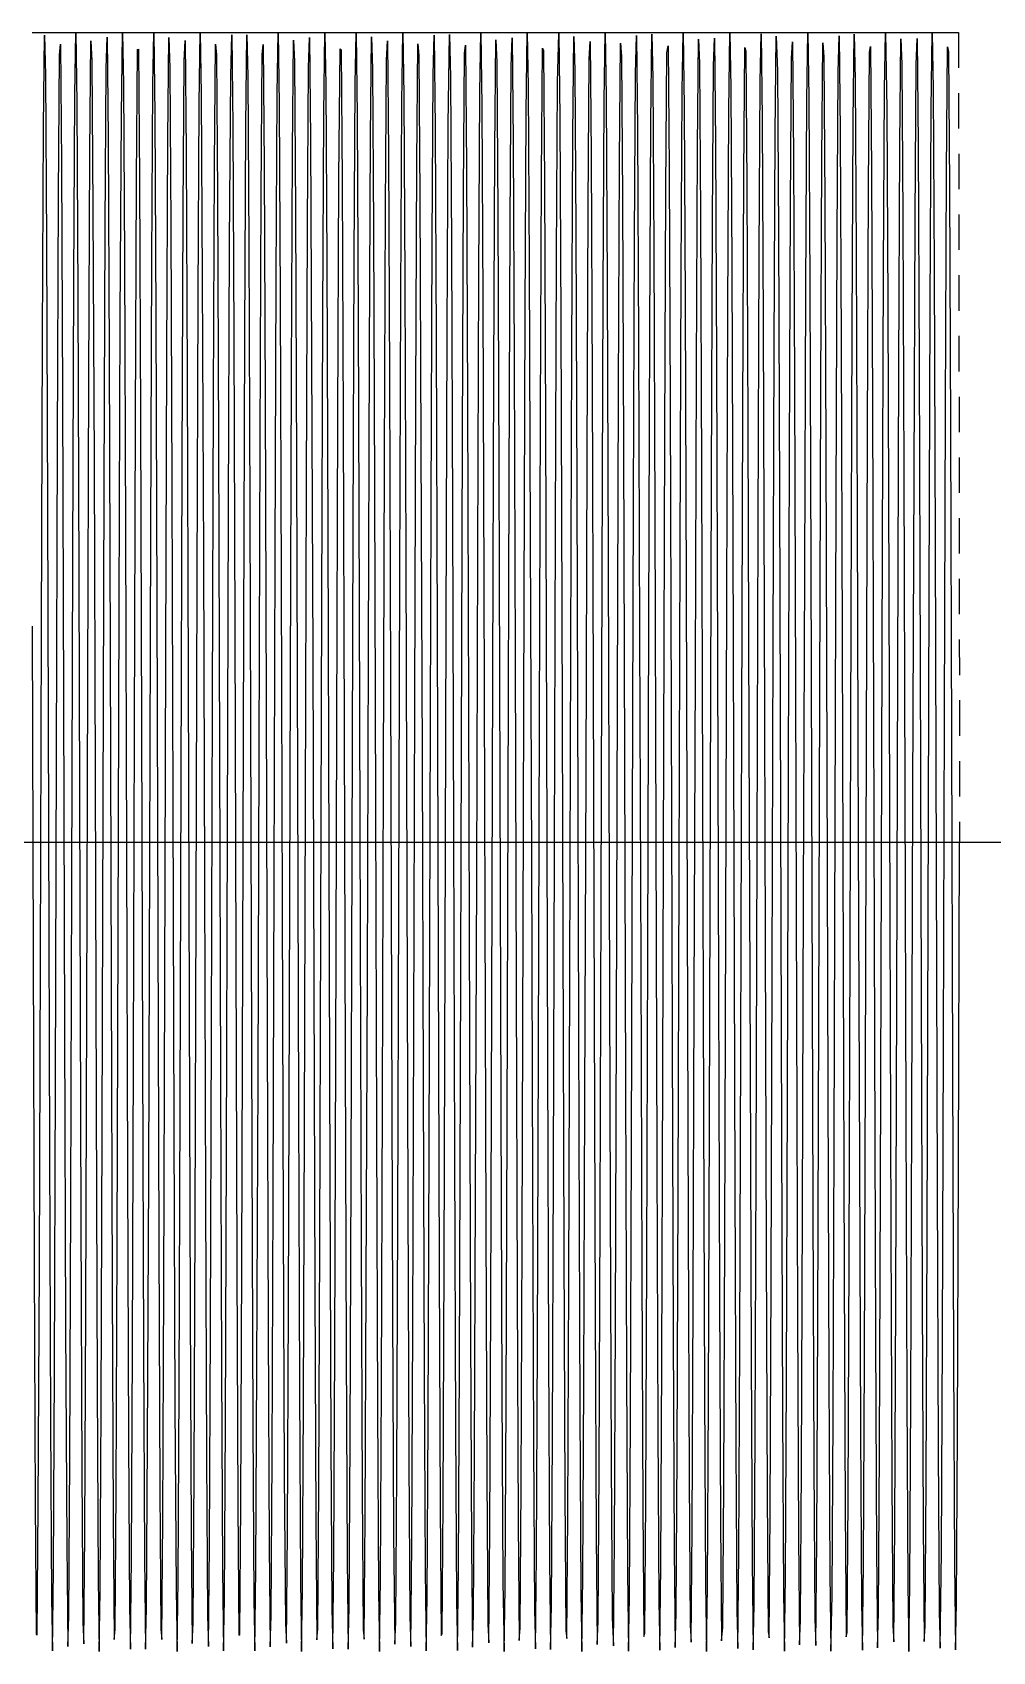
# Model space of a CAD drawing. Header units: metres. Extents: x 5 to 509, y -1 to 159.
# Drawn here: x 485.84 to 495.33, y 95 to 111 of the extents above; entities that cross this region are included whole.
import ezdxf

# ---------------------------------------------------------------- set-up
doc = ezdxf.new("R2010")
doc.units = ezdxf.units.M
doc.linetypes.add('DASHED', pattern=[0.6, 0.35, -0.25])
doc.layers.add('BASE', color=8, linetype='Continuous')
doc.layers.add('WAVE', color=7, linetype='Continuous')

msp = doc.modelspace()

# ---------------------------------------------------------------- linework, layer by layer
at = {"layer": 'BASE'}
msp.add_line((29, 103), (501, 103), dxfattribs=at)
at = {"layer": 'WAVE', "linetype": 'DASHED'}
msp.add_lwpolyline([(485.84, 111), (485.85, 111), (485.86, 111), (485.87, 111), (485.88, 111), (485.89, 111), (485.9, 111), (485.91, 111), (485.92, 111), (485.93, 111), (485.94, 111), (485.95, 111), (485.96, 111), (485.97, 111), (485.98, 111), (485.99, 111), (486, 111), (486.01, 111), (486.02, 111), (486.03, 111), (486.04, 111), (486.05, 111), (486.06, 111), (486.07, 111), (486.08, 111), (486.09, 111), (486.1, 111), (486.11, 111), (486.12, 111), (486.13, 111), (486.14, 111), (486.15, 111), (486.16, 111), (486.17, 111), (486.18, 111), (486.19, 111), (486.2, 111), (486.21, 111), (486.22, 111), (486.23, 111), (486.24, 111), (486.25, 111), (486.26, 111), (486.27, 111), (486.28, 111), (486.29, 111), (486.3, 111), (486.31, 111), (486.32, 111), (486.33, 111), (486.34, 111), (486.35, 111), (486.36, 111), (486.37, 111), (486.38, 111), (486.39, 111), (486.4, 111), (486.41, 111), (486.42, 111), (486.43, 111), (486.44, 111), (486.45, 111), (486.46, 111), (486.47, 111), (486.48, 111), (486.49, 111), (486.5, 111), (486.51, 111), (486.52, 111), (486.53, 111), (486.54, 111), (486.55, 111), (486.56, 111), (486.57, 111), (486.58, 111), (486.59, 111), (486.6, 111), (486.61, 111), (486.62, 111), (486.63, 111), (486.64, 111), (486.65, 111), (486.66, 111), (486.67, 111), (486.68, 111), (486.69, 111), (486.7, 111), (486.71, 111), (486.72, 111), (486.73, 111), (486.74, 111), (486.75, 111), (486.76, 111), (486.77, 111), (486.78, 111), (486.79, 111), (486.8, 111), (486.81, 111), (486.82, 111), (486.83, 111), (486.84, 111), (486.85, 111), (486.86, 111), (486.87, 111), (486.88, 111), (486.89, 111), (486.9, 111), (486.91, 111), (486.92, 111), (486.93, 111), (486.94, 111), (486.95, 111), (486.96, 111), (486.97, 111), (486.98, 111), (486.99, 111), (487, 111), (487.01, 111), (487.02, 111), (487.03, 111), (487.04, 111), (487.05, 111), (487.06, 111), (487.07, 111), (487.08, 111), (487.09, 111), (487.1, 111), (487.11, 111), (487.12, 111), (487.13, 111), (487.14, 111), (487.15, 111), (487.16, 111), (487.17, 111), (487.18, 111), (487.19, 111), (487.2, 111), (487.21, 111), (487.22, 111), (487.23, 111), (487.24, 111), (487.25, 111), (487.26, 111), (487.27, 111), (487.28, 111), (487.29, 111), (487.3, 111), (487.31, 111), (487.32, 111), (487.33, 111), (487.34, 111), (487.35, 111), (487.36, 111), (487.37, 111), (487.38, 111), (487.39, 111), (487.4, 111), (487.41, 111), (487.42, 111), (487.43, 111), (487.44, 111), (487.45, 111), (487.46, 111), (487.47, 111), (487.48, 111), (487.49, 111), (487.5, 111), (487.51, 111), (487.52, 111), (487.53, 111), (487.54, 111), (487.55, 111), (487.56, 111), (487.57, 111), (487.58, 111), (487.59, 111), (487.6, 111), (487.61, 111), (487.62, 111), (487.63, 111), (487.64, 111), (487.65, 111), (487.66, 111), (487.67, 111), (487.68, 111), (487.69, 111), (487.7, 111), (487.71, 111), (487.72, 111), (487.73, 111), (487.74, 111), (487.75, 111), (487.76, 111), (487.77, 111), (487.78, 111), (487.79, 111), (487.8, 111), (487.81, 111), (487.82, 111), (487.83, 111), (487.84, 111), (487.85, 111), (487.86, 111), (487.87, 111), (487.88, 111), (487.89, 111), (487.9, 111), (487.91, 111), (487.92, 111), (487.93, 111), (487.94, 111), (487.95, 111), (487.96, 111), (487.97, 111), (487.98, 111), (487.99, 111), (488, 111), (488.01, 111), (488.02, 111), (488.03, 111), (488.04, 111), (488.05, 111), (488.06, 111), (488.07, 111), (488.08, 111), (488.09, 111), (488.1, 111), (488.11, 111), (488.12, 111), (488.13, 111), (488.14, 111), (488.15, 111), (488.16, 111), (488.17, 111), (488.18, 111), (488.19, 111), (488.2, 111), (488.21, 111), (488.22, 111), (488.23, 111), (488.24, 111), (488.25, 111), (488.26, 111), (488.27, 111), (488.28, 111), (488.29, 111), (488.3, 111), (488.31, 111), (488.32, 111), (488.33, 111), (488.34, 111), (488.35, 111), (488.36, 111), (488.37, 111), (488.38, 111), (488.39, 111), (488.4, 111), (488.41, 111), (488.42, 111), (488.43, 111), (488.44, 111), (488.45, 111), (488.46, 111), (488.47, 111), (488.48, 111), (488.49, 111), (488.5, 111), (488.51, 111), (488.52, 111), (488.53, 111), (488.54, 111), (488.55, 111), (488.56, 111), (488.57, 111), (488.58, 111), (488.59, 111), (488.6, 111), (488.61, 111), (488.62, 111), (488.63, 111), (488.64, 111), (488.65, 111), (488.66, 111), (488.67, 111), (488.68, 111), (488.69, 111), (488.7, 111), (488.71, 111), (488.72, 111), (488.73, 111), (488.74, 111), (488.75, 111), (488.76, 111), (488.77, 111), (488.78, 111), (488.79, 111), (488.8, 111), (488.81, 111), (488.82, 111), (488.83, 111), (488.84, 111), (488.85, 111), (488.86, 111), (488.87, 111), (488.88, 111), (488.89, 111), (488.9, 111), (488.91, 111), (488.92, 111), (488.93, 111), (488.94, 111), (488.95, 111), (488.96, 111), (488.97, 111), (488.98, 111), (488.99, 111), (489, 111), (489.01, 111), (489.02, 111), (489.03, 111), (489.04, 111), (489.05, 111), (489.06, 111), (489.07, 111), (489.08, 111), (489.09, 111), (489.1, 111), (489.11, 111), (489.12, 111), (489.13, 111), (489.14, 111), (489.15, 111), (489.16, 111), (489.17, 111), (489.18, 111), (489.19, 111), (489.2, 111), (489.21, 111), (489.22, 111), (489.23, 111), (489.24, 111), (489.25, 111), (489.26, 111), (489.27, 111), (489.28, 111), (489.29, 111), (489.3, 111), (489.31, 111), (489.32, 111), (489.33, 111), (489.34, 111), (489.35, 111), (489.36, 111), (489.37, 111), (489.38, 111), (489.39, 111), (489.4, 111), (489.41, 111), (489.42, 111), (489.43, 111), (489.44, 111), (489.45, 111), (489.46, 111), (489.47, 111), (489.48, 111), (489.49, 111), (489.5, 111), (489.51, 111), (489.52, 111), (489.53, 111), (489.54, 111), (489.55, 111), (489.56, 111), (489.57, 111), (489.58, 111), (489.59, 111), (489.6, 111), (489.61, 111), (489.62, 111), (489.63, 111), (489.64, 111), (489.65, 111), (489.66, 111), (489.67, 111), (489.68, 111), (489.69, 111), (489.7, 111), (489.71, 111), (489.72, 111), (489.73, 111), (489.74, 111), (489.75, 111), (489.76, 111), (489.77, 111), (489.78, 111), (489.79, 111), (489.8, 111), (489.81, 111), (489.82, 111), (489.83, 111), (489.84, 111), (489.85, 111), (489.86, 111), (489.87, 111), (489.88, 111), (489.89, 111), (489.9, 111), (489.91, 111), (489.92, 111), (489.93, 111), (489.94, 111), (489.95, 111), (489.96, 111), (489.97, 111), (489.98, 111), (489.99, 111), (490, 111), (490.01, 111), (490.02, 111), (490.03, 111), (490.04, 111), (490.05, 111), (490.06, 111), (490.07, 111), (490.08, 111), (490.09, 111), (490.1, 111), (490.11, 111), (490.12, 111), (490.13, 111), (490.14, 111), (490.15, 111), (490.16, 111), (490.17, 111), (490.18, 111), (490.19, 111), (490.2, 111), (490.21, 111), (490.22, 111), (490.23, 111), (490.24, 111), (490.25, 111), (490.26, 111), (490.27, 111), (490.28, 111), (490.29, 111), (490.3, 111), (490.31, 111), (490.32, 111), (490.33, 111), (490.34, 111), (490.35, 111), (490.36, 111), (490.37, 111), (490.38, 111), (490.39, 111), (490.4, 111), (490.41, 111), (490.42, 111), (490.43, 111), (490.44, 111), (490.45, 111), (490.46, 111), (490.47, 111), (490.48, 111), (490.49, 111), (490.5, 111), (490.51, 111), (490.52, 111), (490.53, 111), (490.54, 111), (490.55, 111), (490.56, 111), (490.57, 111), (490.58, 111), (490.59, 111), (490.6, 111), (490.61, 111), (490.62, 111), (490.63, 111), (490.64, 111), (490.65, 111), (490.66, 111), (490.67, 111), (490.68, 111), (490.69, 111), (490.7, 111), (490.71, 111), (490.72, 111), (490.73, 111), (490.74, 111), (490.75, 111), (490.76, 111), (490.77, 111), (490.78, 111), (490.79, 111), (490.8, 111), (490.81, 111), (490.82, 111), (490.83, 111), (490.84, 111), (490.85, 111), (490.86, 111), (490.87, 111), (490.88, 111), (490.89, 111), (490.9, 111), (490.91, 111), (490.92, 111), (490.93, 111), (490.94, 111), (490.95, 111), (490.96, 111), (490.97, 111), (490.98, 111), (490.99, 111), (491, 111), (491.01, 111), (491.02, 111), (491.03, 111), (491.04, 111), (491.05, 111), (491.06, 111), (491.07, 111), (491.08, 111), (491.09, 111), (491.1, 111), (491.11, 111), (491.12, 111), (491.13, 111), (491.14, 111), (491.15, 111), (491.16, 111), (491.17, 111), (491.18, 111), (491.19, 111), (491.2, 111), (491.21, 111), (491.22, 111), (491.23, 111), (491.24, 111), (491.25, 111), (491.26, 111), (491.27, 111), (491.28, 111), (491.29, 111), (491.3, 111), (491.31, 111), (491.32, 111), (491.33, 111), (491.34, 111), (491.35, 111), (491.36, 111), (491.37, 111), (491.38, 111), (491.39, 111), (491.4, 111), (491.41, 111), (491.42, 111), (491.43, 111), (491.44, 111), (491.45, 111), (491.46, 111), (491.47, 111), (491.48, 111), (491.49, 111), (491.5, 111), (491.51, 111), (491.52, 111), (491.53, 111), (491.54, 111), (491.55, 111), (491.56, 111), (491.57, 111), (491.58, 111), (491.59, 111), (491.6, 111), (491.61, 111), (491.62, 111), (491.63, 111), (491.64, 111), (491.65, 111), (491.66, 111), (491.67, 111), (491.68, 111), (491.69, 111), (491.7, 111), (491.71, 111), (491.72, 111), (491.73, 111), (491.74, 111), (491.75, 111), (491.76, 111), (491.77, 111), (491.78, 111), (491.79, 111), (491.8, 111), (491.81, 111), (491.82, 111), (491.83, 111), (491.84, 111), (491.85, 111), (491.86, 111), (491.87, 111), (491.88, 111), (491.89, 111), (491.9, 111), (491.91, 111), (491.92, 111), (491.93, 111), (491.94, 111), (491.95, 111), (491.96, 111), (491.97, 111), (491.98, 111), (491.99, 111), (492, 111), (492.01, 111), (492.02, 111), (492.03, 111), (492.04, 111), (492.05, 111), (492.06, 111), (492.07, 111), (492.08, 111), (492.09, 111), (492.1, 111), (492.11, 111), (492.12, 111), (492.13, 111), (492.14, 111), (492.15, 111), (492.16, 111), (492.17, 111), (492.18, 111), (492.19, 111), (492.2, 111), (492.21, 111), (492.22, 111), (492.23, 111), (492.24, 111), (492.25, 111), (492.26, 111), (492.27, 111), (492.28, 111), (492.29, 111), (492.3, 111), (492.31, 111), (492.32, 111), (492.33, 111), (492.34, 111), (492.35, 111), (492.36, 111), (492.37, 111), (492.38, 111), (492.39, 111), (492.4, 111), (492.41, 111), (492.42, 111), (492.43, 111), (492.44, 111), (492.45, 111), (492.46, 111), (492.47, 111), (492.48, 111), (492.49, 111), (492.5, 111), (492.51, 111), (492.52, 111), (492.53, 111), (492.54, 111), (492.55, 111), (492.56, 111), (492.57, 111), (492.58, 111), (492.59, 111), (492.6, 111), (492.61, 111), (492.62, 111), (492.63, 111), (492.64, 111), (492.65, 111), (492.66, 111), (492.67, 111), (492.68, 111), (492.69, 111), (492.7, 111), (492.71, 111), (492.72, 111), (492.73, 111), (492.74, 111), (492.75, 111), (492.76, 111), (492.77, 111), (492.78, 111), (492.79, 111), (492.8, 111), (492.81, 111), (492.82, 111), (492.83, 111), (492.84, 111), (492.85, 111), (492.86, 111), (492.87, 111), (492.88, 111), (492.89, 111), (492.9, 111), (492.91, 111), (492.92, 111), (492.93, 111), (492.94, 111), (492.95, 111), (492.96, 111), (492.97, 111), (492.98, 111), (492.99, 111), (493, 111), (493.01, 111), (493.02, 111), (493.03, 111), (493.04, 111), (493.05, 111), (493.06, 111), (493.07, 111), (493.08, 111), (493.09, 111), (493.1, 111), (493.11, 111), (493.12, 111), (493.13, 111), (493.14, 111), (493.15, 111), (493.16, 111), (493.17, 111), (493.18, 111), (493.19, 111), (493.2, 111), (493.21, 111), (493.22, 111), (493.23, 111), (493.24, 111), (493.25, 111), (493.26, 111), (493.27, 111), (493.28, 111), (493.29, 111), (493.3, 111), (493.31, 111), (493.32, 111), (493.33, 111), (493.34, 111), (493.35, 111), (493.36, 111), (493.37, 111), (493.38, 111), (493.39, 111), (493.4, 111), (493.41, 111), (493.42, 111), (493.43, 111), (493.44, 111), (493.45, 111), (493.46, 111), (493.47, 111), (493.48, 111), (493.49, 111), (493.5, 111), (493.51, 111), (493.52, 111), (493.53, 111), (493.54, 111), (493.55, 111), (493.56, 111), (493.57, 111), (493.58, 111), (493.59, 111), (493.6, 111), (493.61, 111), (493.62, 111), (493.63, 111), (493.64, 111), (493.65, 111), (493.66, 111), (493.67, 111), (493.68, 111), (493.69, 111), (493.7, 111), (493.71, 111), (493.72, 111), (493.73, 111), (493.74, 111), (493.75, 111), (493.76, 111), (493.77, 111), (493.78, 111), (493.79, 111), (493.8, 111), (493.81, 111), (493.82, 111), (493.83, 111), (493.84, 111), (493.85, 111), (493.86, 111), (493.87, 111), (493.88, 111), (493.89, 111), (493.9, 111), (493.91, 111), (493.92, 111), (493.93, 111), (493.94, 111), (493.95, 111), (493.96, 111), (493.97, 111), (493.98, 111), (493.99, 111), (494, 111), (494.01, 111), (494.02, 111), (494.03, 111), (494.04, 111), (494.05, 111), (494.06, 111), (494.07, 111), (494.08, 111), (494.09, 111), (494.1, 111), (494.11, 111), (494.12, 111), (494.13, 111), (494.14, 111), (494.15, 111), (494.16, 111), (494.17, 111), (494.18, 111), (494.19, 111), (494.2, 111), (494.21, 111), (494.22, 111), (494.23, 111), (494.24, 111), (494.25, 111), (494.26, 111), (494.27, 111), (494.28, 111), (494.29, 111), (494.3, 111), (494.31, 111), (494.32, 111), (494.33, 111), (494.34, 111), (494.35, 111), (494.36, 111), (494.37, 111), (494.38, 111), (494.39, 111), (494.4, 111), (494.41, 111), (494.42, 111), (494.43, 111), (494.44, 111), (494.45, 111), (494.46, 111), (494.47, 111), (494.48, 111), (494.49, 111), (494.5, 111), (494.51, 111), (494.52, 111), (494.53, 111), (494.54, 111), (494.55, 111), (494.56, 111), (494.57, 111), (494.58, 111), (494.59, 111), (494.6, 111), (494.61, 111), (494.62, 111), (494.63, 111), (494.64, 111), (494.65, 111), (494.66, 111), (494.67, 111), (494.68, 111), (494.69, 111), (494.7, 111), (494.71, 111), (494.72, 111), (494.73, 111), (494.74, 111), (494.75, 111), (494.76, 111), (494.77, 111), (494.78, 111), (494.79, 111), (494.8, 111), (494.81, 111), (494.82, 111), (494.83, 111), (494.84, 111), (494.85, 111), (494.86, 111), (494.87, 111), (494.88, 111), (494.89, 111), (494.9, 111), (494.91, 111), (494.92, 111), (494.93, 111), (494.94, 111), (494.95, 111), (494.96, 111), (494.97, 111), (494.98, 111), (494.99, 111), (495, 103)], dxfattribs=at)
at = {"layer": 'WAVE'}
msp.add_lwpolyline([(485.84, 105.134), (485.85, 101.896), (485.86, 98.84), (485.87, 96.468), (485.88, 95.171), (485.89, 95.162), (485.9, 96.442), (485.91, 98.801), (485.92, 101.85), (485.93, 105.089), (485.94, 107.984), (485.95, 110.06), (485.96, 110.974), (485.97, 110.576), (485.98, 108.932), (485.99, 106.312), (486, 103.147), (486.01, 99.958), (486.02, 97.27), (486.03, 95.524), (486.04, 95.008), (486.05, 95.807), (486.06, 97.789), (486.07, 100.628), (486.08, 103.858), (486.09, 106.946), (486.1, 109.386), (486.11, 110.774), (486.12, 110.884), (486.13, 109.697), (486.14, 107.408), (486.15, 104.394), (486.16, 101.151), (486.17, 98.212), (486.18, 96.06), (486.19, 95.05), (486.2, 95.348), (486.21, 96.905), (486.22, 99.465), (486.23, 102.606), (486.24, 105.811), (486.25, 108.555), (486.26, 110.384), (486.27, 110.999), (486.28, 110.298), (486.29, 108.396), (486.3, 105.607), (486.31, 102.389), (486.32, 99.271), (486.33, 96.767), (486.34, 95.288), (486.35, 95.078), (486.36, 96.171), (486.37, 98.387), (486.38, 101.363), (486.39, 104.608), (486.4, 107.588), (486.41, 109.813), (486.42, 110.918), (486.43, 110.72), (486.44, 109.252), (486.45, 106.756), (486.46, 103.641), (486.47, 100.422), (486.48, 97.626), (486.49, 95.714), (486.5, 95.001), (486.51, 95.604), (486.52, 97.423), (486.53, 100.16), (486.54, 103.364), (486.55, 106.508), (486.56, 109.075), (486.57, 110.643), (486.58, 110.953), (486.59, 109.955), (486.6, 107.813), (486.61, 104.879), (486.62, 101.636), (486.63, 98.617), (486.64, 96.32), (486.65, 95.121), (486.66, 95.219), (486.67, 96.596), (486.68, 99.027), (486.69, 102.112), (486.7, 105.343), (486.71, 108.188), (486.72, 110.18), (486.73, 110.991), (486.74, 110.487), (486.75, 108.751), (486.76, 106.07), (486.77, 102.883), (486.78, 99.716), (486.79, 97.089), (486.8, 95.434), (486.81, 95.024), (486.82, 95.926), (486.83, 97.992), (486.84, 100.882), (486.85, 104.12), (486.86, 107.174), (486.87, 109.541), (486.88, 110.832), (486.89, 110.835), (486.9, 109.549), (486.91, 107.186), (486.92, 104.133), (486.93, 100.895), (486.94, 98.003), (486.95, 95.933), (486.96, 95.025), (486.97, 95.43), (486.98, 97.079), (486.99, 99.703), (487, 102.869), (487.01, 106.057), (487.02, 108.742), (487.03, 110.482), (487.04, 110.991), (487.05, 110.186), (487.06, 108.199), (487.07, 105.356), (487.08, 102.126), (487.09, 99.039), (487.1, 96.605), (487.11, 95.222), (487.12, 95.119), (487.13, 96.312), (487.14, 98.606), (487.15, 101.622), (487.16, 104.865), (487.17, 107.802), (487.18, 109.948), (487.19, 110.951), (487.2, 110.647), (487.21, 109.084), (487.22, 106.521), (487.23, 103.378), (487.24, 100.173), (487.25, 97.433), (487.26, 95.609), (487.27, 95.001), (487.28, 95.709), (487.29, 97.616), (487.3, 100.409), (487.31, 103.628), (487.32, 106.744), (487.33, 109.244), (487.34, 110.717), (487.35, 110.92), (487.36, 109.821), (487.37, 107.599), (487.38, 104.621), (487.39, 101.376), (487.4, 98.399), (487.41, 96.178), (487.42, 95.08), (487.43, 95.284), (487.44, 96.758), (487.45, 99.259), (487.46, 102.375), (487.47, 105.594), (487.48, 108.386), (487.49, 110.292), (487.5, 110.999), (487.51, 110.39), (487.52, 108.565), (487.53, 105.824), (487.54, 102.619), (487.55, 99.477), (487.56, 96.914), (487.57, 95.352), (487.58, 95.049), (487.59, 96.053), (487.6, 98.2), (487.61, 101.137), (487.62, 104.38), (487.63, 107.397), (487.64, 109.689), (487.65, 110.882), (487.66, 110.778), (487.67, 109.394), (487.68, 106.958), (487.69, 103.872), (487.7, 100.642), (487.71, 97.799), (487.72, 95.813), (487.73, 95.009), (487.74, 95.519), (487.75, 97.26), (487.76, 99.945), (487.77, 103.133), (487.78, 106.299), (487.79, 108.922), (487.8, 110.571), (487.81, 110.975), (487.82, 110.066), (487.83, 107.995), (487.84, 105.103), (487.85, 101.864), (487.86, 98.812), (487.87, 96.45), (487.88, 95.164), (487.89, 95.168), (487.9, 96.46), (487.91, 98.828), (487.92, 101.883), (487.93, 105.121), (487.94, 108.01), (487.95, 110.075), (487.96, 110.976), (487.97, 110.565), (487.98, 108.91), (487.99, 106.282), (488, 103.114), (488.01, 99.928), (488.02, 97.247), (488.03, 95.512), (488.04, 95.009), (488.05, 95.821), (488.06, 97.814), (488.07, 100.66), (488.08, 103.89), (488.09, 106.975), (488.1, 109.405), (488.11, 110.782), (488.12, 110.879), (488.13, 109.679), (488.14, 107.381), (488.15, 104.362), (488.16, 101.119), (488.17, 98.185), (488.18, 96.044), (488.19, 95.047), (488.2, 95.358), (488.21, 96.926), (488.22, 99.494), (488.23, 102.638), (488.24, 105.842), (488.25, 108.578), (488.26, 110.397), (488.27, 110.999), (488.28, 110.285), (488.29, 108.372), (488.3, 105.576), (488.31, 102.356), (488.32, 99.242), (488.33, 96.746), (488.34, 95.279), (488.35, 95.082), (488.36, 96.188), (488.37, 98.414), (488.38, 101.395), (488.39, 104.64), (488.4, 107.615), (488.41, 109.831), (488.42, 110.923), (488.43, 110.712), (488.44, 109.232), (488.45, 106.727), (488.46, 103.609), (488.47, 100.391), (488.48, 97.602), (488.49, 95.701), (488.5, 95.001), (488.51, 95.617), (488.52, 97.447), (488.53, 100.191), (488.54, 103.397), (488.55, 106.538), (488.56, 109.097), (488.57, 110.652), (488.58, 110.949), (488.59, 109.939), (488.6, 107.786), (488.61, 104.847), (488.62, 101.603), (488.63, 98.59), (488.64, 96.302), (488.65, 95.115), (488.66, 95.226), (488.67, 96.616), (488.68, 99.056), (488.69, 102.145), (488.7, 105.374), (488.71, 108.213), (488.72, 110.194), (488.73, 110.992), (488.74, 110.475), (488.75, 108.729), (488.76, 106.04), (488.77, 102.85), (488.78, 99.686), (488.79, 97.067), (488.8, 95.423), (488.81, 95.027), (488.82, 95.941), (488.83, 98.017), (488.84, 100.913), (488.85, 104.152), (488.86, 107.202), (488.87, 109.56), (488.88, 110.839), (488.89, 110.829), (488.9, 109.53), (488.91, 107.158), (488.92, 104.101), (488.93, 100.863), (488.94, 97.977), (488.95, 95.917), (488.96, 95.023), (488.97, 95.44), (488.98, 97.101), (488.99, 99.733), (489, 102.902), (489.01, 106.087), (489.02, 108.764), (489.03, 110.493), (489.04, 110.99), (489.05, 110.172), (489.06, 108.174), (489.07, 105.325), (489.08, 102.093), (489.09, 99.011), (489.1, 96.585), (489.11, 95.214), (489.12, 95.124), (489.13, 96.33), (489.14, 98.633), (489.15, 101.654), (489.16, 104.897), (489.17, 107.828), (489.18, 109.964), (489.19, 110.955), (489.2, 110.637), (489.21, 109.063), (489.22, 106.491), (489.23, 103.345), (489.24, 100.143), (489.25, 97.41), (489.26, 95.597), (489.27, 95.002), (489.28, 95.722), (489.29, 97.64), (489.3, 100.439), (489.31, 103.66), (489.32, 106.772), (489.33, 109.264), (489.34, 110.725), (489.35, 110.915), (489.36, 109.804), (489.37, 107.572), (489.38, 104.589), (489.39, 101.344), (489.4, 98.372), (489.41, 96.161), (489.42, 95.075), (489.43, 95.293), (489.44, 96.778), (489.45, 99.288), (489.46, 102.407), (489.47, 105.625), (489.48, 108.41), (489.49, 110.306), (489.5, 110.999), (489.51, 110.377), (489.52, 108.541), (489.53, 105.794), (489.54, 102.587), (489.55, 99.448), (489.56, 96.893), (489.57, 95.343), (489.58, 95.052), (489.59, 96.069), (489.6, 98.227), (489.61, 101.169), (489.62, 104.413), (489.63, 107.424), (489.64, 109.707), (489.65, 110.887), (489.66, 110.77), (489.67, 109.374), (489.68, 106.93), (489.69, 103.839), (489.7, 100.61), (489.71, 97.775), (489.72, 95.799), (489.73, 95.007), (489.74, 95.531), (489.75, 97.283), (489.76, 99.976), (489.77, 103.166), (489.78, 106.329), (489.79, 108.944), (489.8, 110.582), (489.81, 110.972), (489.82, 110.051), (489.83, 107.97), (489.84, 105.071), (489.85, 101.832), (489.86, 98.785), (489.87, 96.431), (489.88, 95.158), (489.89, 95.175), (489.9, 96.479), (489.91, 98.856), (489.92, 101.915), (489.93, 105.152), (489.94, 108.035), (489.95, 110.09), (489.96, 110.979), (489.97, 110.554), (489.98, 108.888), (489.99, 106.252), (490, 103.082), (490.01, 99.898), (490.02, 97.224), (490.03, 95.501), (490.04, 95.011), (490.05, 95.836), (490.06, 97.839), (490.07, 100.691), (490.08, 103.923), (490.09, 107.003), (490.1, 109.425), (490.11, 110.79), (490.12, 110.873), (490.13, 109.661), (490.14, 107.353), (490.15, 104.33), (490.16, 101.087), (490.17, 98.159), (490.18, 96.028), (490.19, 95.043), (490.2, 95.368), (490.21, 96.948), (490.22, 99.523), (490.23, 102.671), (490.24, 105.873), (490.25, 108.602), (490.26, 110.409), (490.27, 110.998), (490.28, 110.271), (490.29, 108.348), (490.3, 105.545), (490.31, 102.323), (490.32, 99.213), (490.33, 96.726), (490.34, 95.271), (490.35, 95.087), (490.36, 96.205), (490.37, 98.441), (490.38, 101.427), (490.39, 104.672), (490.4, 107.641), (490.41, 109.847), (490.42, 110.927), (490.43, 110.703), (490.44, 109.211), (490.45, 106.698), (490.46, 103.576), (490.47, 100.36), (490.48, 97.578), (490.49, 95.688), (490.5, 95), (490.51, 95.629), (490.52, 97.47), (490.53, 100.222), (490.54, 103.43), (490.55, 106.567), (490.56, 109.118), (490.57, 110.662), (490.58, 110.946), (490.59, 109.922), (490.6, 107.76), (490.61, 104.815), (490.62, 101.571), (490.63, 98.563), (490.64, 96.284), (490.65, 95.11), (490.66, 95.234), (490.67, 96.636), (490.68, 99.084), (490.69, 102.177), (490.7, 105.405), (490.71, 108.238), (490.72, 110.209), (490.73, 110.994), (490.74, 110.464), (490.75, 108.706), (490.76, 106.009), (490.77, 102.818), (490.78, 99.656), (490.79, 97.045), (490.8, 95.413), (490.81, 95.029), (490.82, 95.957), (490.83, 98.043), (490.84, 100.945), (490.85, 104.184), (490.86, 107.229), (490.87, 109.578), (490.88, 110.845), (490.89, 110.822), (490.9, 109.511), (490.91, 107.13), (490.92, 104.069), (490.93, 100.832), (490.94, 97.952), (490.95, 95.902), (490.96, 95.02), (490.97, 95.451), (490.98, 97.123), (490.99, 99.763), (491, 102.935), (491.01, 106.117), (491.02, 108.787), (491.03, 110.505), (491.04, 110.988), (491.05, 110.157), (491.06, 108.149), (491.07, 105.294), (491.08, 102.061), (491.09, 98.983), (491.1, 96.566), (491.11, 95.207), (491.12, 95.13), (491.13, 96.348), (491.14, 98.66), (491.15, 101.686), (491.16, 104.929), (491.17, 107.854), (491.18, 109.98), (491.19, 110.958), (491.2, 110.627), (491.21, 109.042), (491.22, 106.462), (491.23, 103.313), (491.24, 100.112), (491.25, 97.387), (491.26, 95.584), (491.27, 95.002), (491.28, 95.736), (491.29, 97.664), (491.3, 100.47), (491.31, 103.693), (491.32, 106.801), (491.33, 109.284), (491.34, 110.734), (491.35, 110.911), (491.36, 109.786), (491.37, 107.546), (491.38, 104.557), (491.39, 101.312), (491.4, 98.345), (491.41, 96.144), (491.42, 95.071), (491.43, 95.302), (491.44, 96.799), (491.45, 99.316), (491.46, 102.44), (491.47, 105.656), (491.48, 108.434), (491.49, 110.319), (491.5, 111), (491.51, 110.364), (491.52, 108.518), (491.53, 105.763), (491.54, 102.554), (491.55, 99.418), (491.56, 96.872), (491.57, 95.333), (491.58, 95.056), (491.59, 96.086), (491.6, 98.253), (491.61, 101.201), (491.62, 104.445), (491.63, 107.451), (491.64, 109.725), (491.65, 110.893), (491.66, 110.762), (491.67, 109.354), (491.68, 106.901), (491.69, 103.807), (491.7, 100.579), (491.71, 97.75), (491.72, 95.784), (491.73, 95.006), (491.74, 95.542), (491.75, 97.306), (491.76, 100.006), (491.77, 103.199), (491.78, 106.359), (491.79, 108.966), (491.8, 110.592), (491.81, 110.969), (491.82, 110.035), (491.83, 107.944), (491.84, 105.039), (491.85, 101.799), (491.86, 98.757), (491.87, 96.412), (491.88, 95.151), (491.89, 95.182), (491.9, 96.498), (491.91, 98.884), (491.92, 101.947), (491.93, 105.184), (491.94, 108.061), (491.95, 110.105), (491.96, 110.981), (491.97, 110.544), (491.98, 108.865), (491.99, 106.222), (492, 103.049), (492.01, 99.868), (492.02, 97.202), (492.03, 95.49), (492.04, 95.013), (492.05, 95.85), (492.06, 97.864), (492.07, 100.722), (492.08, 103.955), (492.09, 107.031), (492.1, 109.444), (492.11, 110.797), (492.12, 110.867), (492.13, 109.643), (492.14, 107.326), (492.15, 104.297), (492.16, 101.055), (492.17, 98.133), (492.18, 96.012), (492.19, 95.04), (492.2, 95.378), (492.21, 96.969), (492.22, 99.553), (492.23, 102.703), (492.24, 105.903), (492.25, 108.625), (492.26, 110.422), (492.27, 110.997), (492.28, 110.257), (492.29, 108.324), (492.3, 105.514), (492.31, 102.291), (492.32, 99.184), (492.33, 96.706), (492.34, 95.262), (492.35, 95.092), (492.36, 96.222), (492.37, 98.468), (492.38, 101.459), (492.39, 104.704), (492.4, 107.668), (492.41, 109.864), (492.42, 110.932), (492.43, 110.694), (492.44, 109.191), (492.45, 106.669), (492.46, 103.544), (492.47, 100.329), (492.48, 97.554), (492.49, 95.674), (492.5, 95), (492.51, 95.642), (492.52, 97.494), (492.53, 100.252), (492.54, 103.462), (492.55, 106.596), (492.56, 109.139), (492.57, 110.671), (492.58, 110.942), (492.59, 109.906), (492.6, 107.734), (492.61, 104.783), (492.62, 101.539), (492.63, 98.535), (492.64, 96.266), (492.65, 95.105), (492.66, 95.242), (492.67, 96.656), (492.68, 99.113), (492.69, 102.21), (492.7, 105.436), (492.71, 108.262), (492.72, 110.223), (492.73, 110.995), (492.74, 110.452), (492.75, 108.683), (492.76, 105.979), (492.77, 102.785), (492.78, 99.627), (492.79, 97.023), (492.8, 95.403), (492.81, 95.032), (492.82, 95.972), (492.83, 98.069), (492.84, 100.976), (492.85, 104.217), (492.86, 107.257), (492.87, 109.597), (492.88, 110.852), (492.89, 110.815), (492.9, 109.492), (492.91, 107.102), (492.92, 104.036), (492.93, 100.801), (492.94, 97.927), (492.95, 95.887), (492.96, 95.018), (492.97, 95.462), (492.98, 97.146), (492.99, 99.793), (493, 102.967), (493.01, 106.147), (493.02, 108.81), (493.03, 110.516), (493.04, 110.986), (493.05, 110.142), (493.06, 108.124), (493.07, 105.262), (493.08, 102.028), (493.09, 98.955), (493.1, 96.546), (493.11, 95.199), (493.12, 95.136), (493.13, 96.366), (493.14, 98.688), (493.15, 101.719), (493.16, 104.96), (493.17, 107.88), (493.18, 109.996), (493.19, 110.962), (493.2, 110.617), (493.21, 109.02), (493.22, 106.433), (493.23, 103.28), (493.24, 100.082), (493.25, 97.363), (493.26, 95.572), (493.27, 95.003), (493.28, 95.749), (493.29, 97.689), (493.3, 100.501), (493.31, 103.725), (493.32, 106.83), (493.33, 109.304), (493.34, 110.742), (493.35, 110.906), (493.36, 109.769), (493.37, 107.519), (493.38, 104.525), (493.39, 101.281), (493.4, 98.319), (493.41, 96.127), (493.42, 95.066), (493.43, 95.311), (493.44, 96.82), (493.45, 99.346), (493.46, 102.473), (493.47, 105.686), (493.48, 108.458), (493.49, 110.332), (493.5, 111), (493.51, 110.352), (493.52, 108.494), (493.53, 105.732), (493.54, 102.521), (493.55, 99.389), (493.56, 96.851), (493.57, 95.324), (493.58, 95.06), (493.59, 96.102), (493.6, 98.279), (493.61, 101.233), (493.62, 104.477), (493.63, 107.478), (493.64, 109.743), (493.65, 110.898), (493.66, 110.754), (493.67, 109.335), (493.68, 106.873), (493.69, 103.774), (493.7, 100.548), (493.71, 97.725), (493.72, 95.77), (493.73, 95.005), (493.74, 95.554), (493.75, 97.329), (493.76, 100.036), (493.77, 103.231), (493.78, 106.388), (493.79, 108.988), (493.8, 110.602), (493.81, 110.966), (493.82, 110.02), (493.83, 107.918), (493.84, 105.008), (493.85, 101.767), (493.86, 98.729), (493.87, 96.394), (493.88, 95.145), (493.89, 95.189), (493.9, 96.517), (493.91, 98.912), (493.92, 101.98), (493.93, 105.215), (493.94, 108.086), (493.95, 110.12), (493.96, 110.983), (493.97, 110.533), (493.98, 108.843), (493.99, 106.192), (494, 103.016), (494.01, 99.838), (494.02, 97.179), (494.03, 95.478), (494.04, 95.015), (494.05, 95.865), (494.06, 97.889), (494.07, 100.753), (494.08, 103.988), (494.09, 107.06), (494.1, 109.463), (494.11, 110.804), (494.12, 110.861), (494.13, 109.625), (494.14, 107.298), (494.15, 104.265), (494.16, 101.024), (494.17, 98.107), (494.18, 95.996), (494.19, 95.037), (494.2, 95.388), (494.21, 96.991), (494.22, 99.582), (494.23, 102.736), (494.24, 105.933), (494.25, 108.648), (494.26, 110.434), (494.27, 110.996), (494.28, 110.244), (494.29, 108.299), (494.3, 105.483), (494.31, 102.258), (494.32, 99.156), (494.33, 96.685), (494.34, 95.254), (494.35, 95.097), (494.36, 96.24), (494.37, 98.495), (494.38, 101.491), (494.39, 104.735), (494.4, 107.694), (494.41, 109.881), (494.42, 110.936), (494.43, 110.685), (494.44, 109.17), (494.45, 106.64), (494.46, 103.511), (494.47, 100.298), (494.48, 97.53), (494.49, 95.661), (494.5, 95), (494.51, 95.655), (494.52, 97.518), (494.53, 100.283), (494.54, 103.495), (494.55, 106.625), (494.56, 109.16), (494.57, 110.68), (494.58, 110.938), (494.59, 109.889), (494.6, 107.708), (494.61, 104.751), (494.62, 101.507), (494.63, 98.508), (494.64, 96.249), (494.65, 95.099), (494.66, 95.25), (494.67, 96.675), (494.68, 99.141), (494.69, 102.242), (494.7, 105.467), (494.71, 108.287), (494.72, 110.237), (494.73, 110.996), (494.74, 110.44), (494.75, 108.66), (494.76, 105.949), (494.77, 102.752), (494.78, 99.597), (494.79, 97.001), (494.8, 95.393), (494.81, 95.035), (494.82, 95.988), (494.83, 98.095), (494.84, 101.008), (494.85, 104.249), (494.86, 107.285), (494.87, 109.615), (494.88, 110.858), (494.89, 110.808), (494.9, 109.473), (494.91, 107.074), (494.92, 104.004), (494.93, 100.769), (494.94, 97.901), (494.95, 95.872), (494.96, 95.016), (494.97, 95.473), (494.98, 97.168), (494.99, 99.823), (495, 103)], dxfattribs=at)

doc.saveas('drawing.dxf')
